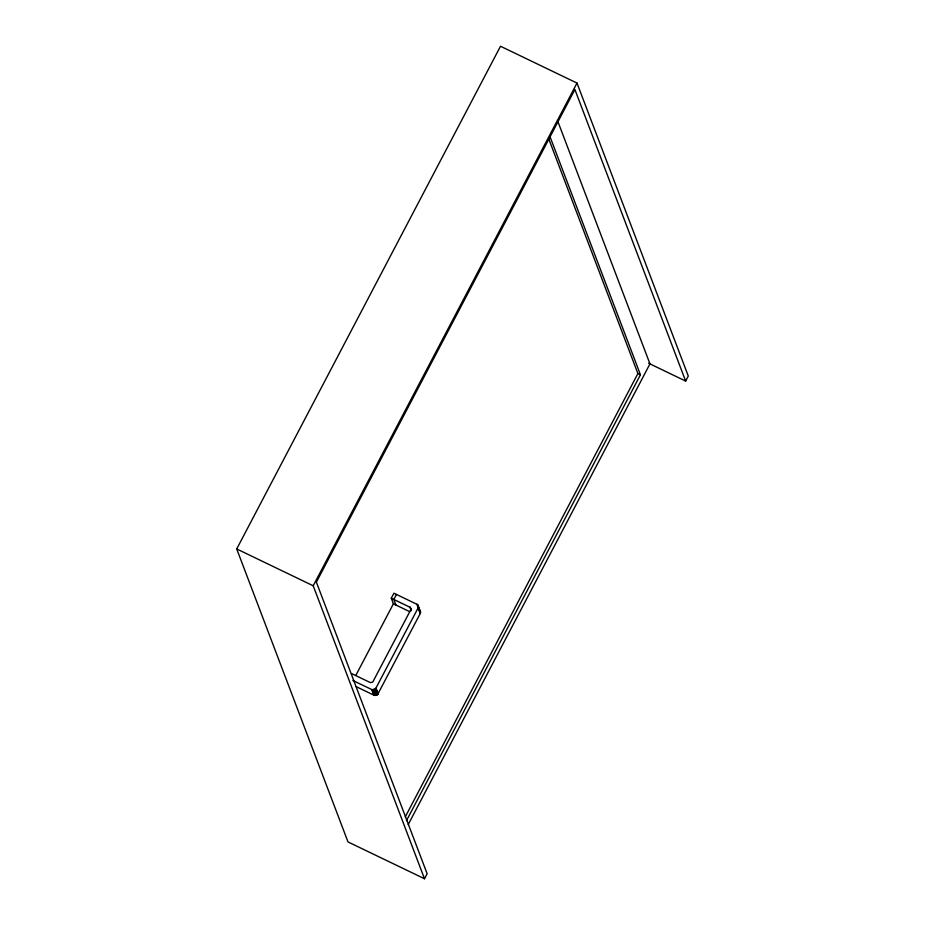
<?xml version="1.0" encoding="UTF-8"?>
<svg xmlns="http://www.w3.org/2000/svg" width="925" height="925" viewBox="0 0 925 925"><rect width="100%" height="100%" fill="white"/><g stroke="black" fill="none" stroke-linecap="round" stroke-linejoin="round"><path stroke-width="1.39" d="M356.252 686.685L374.22 695.299L377.689 694.386L420.239 613.518L420.424 611.425L419.349 610.038M352.841 680.476L372.093 689.715L375.573 688.801L418.123 607.945L418.308 605.852L417.233 604.453L393.911 593.202L391.275 598.232L393.403 603.805L409.706 611.668M685.645 381.077L574.887 89.505L316.373 582.149L427.13 873.72L424.494 878.75L347.997 841.923L236.719 548.953L500.506 46.25L577.003 83.077L688.281 376.047L685.645 381.077L648.679 363.271M424.494 878.75L313.205 585.779L577.003 83.077M396.467 594.428L393.83 599.458L395.946 605.043M355.836 675.389L393.403 603.805M405.266 816.879L637.892 373.55L548.756 138.9M406.48 820.66L640.447 374.775L549.774 136.079M408.226 824.545L649.951 363.883L557.648 120.909M637.892 373.55L640.447 374.775M391.275 598.232L410.295 607.401L410.85 609.61L372.787 682.003L370.428 682.627L351.708 673.631M236.719 548.953L313.205 585.779M417.996 605.204L420.551 612.13M417.522 604.673L420.551 612.489M417.233 604.453L420.493 612.847M418.273 607.609L420.389 613.194M416.921 604.279L418.192 607.621M418.123 607.945L420.239 613.518M410.295 607.401L411.324 609.772M410.087 607.286L411.359 610.639M376.047 688.119L378.163 693.704M375.828 688.478L377.955 694.062M375.573 688.801L377.689 694.386M375.261 689.09L377.388 694.675M374.926 689.345L377.042 694.929M374.556 689.553L376.672 695.138M374.163 689.715L376.29 695.288M373.758 689.819L375.874 695.403M373.342 689.877L375.458 695.45M372.914 689.877L375.041 695.45M372.498 689.819L374.625 695.403M372.093 689.715L374.22 695.299M371.711 689.564L373.827 695.138"/></g></svg>
